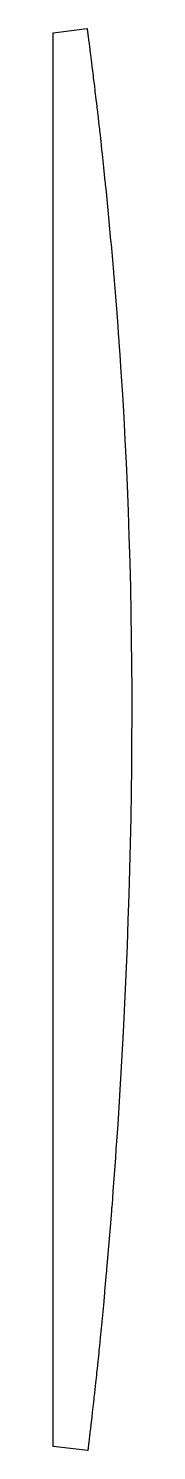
# Model space of a CAD drawing. Header units: millimetres. Extents: x -22 to 26, y -435 to 435.
import ezdxf

# ---------------------------------------------------------------- set-up
doc = ezdxf.new("R2010")
doc.units = ezdxf.units.MM
doc.layers.get('0').update_dxf_attribs({"lineweight": 30})

msp = doc.modelspace()

# ---------------------------------------------------------------- linework, layer by layer
at = {"color": 7, "lineweight": 30, "true_color": 0xffffff, "extrusion": (0, 0, -1)}
msp.add_lwpolyline([(1.32, -435), (22.43, -432.43), (22.43, -432.43), (22.43, 432.25), (22.43, 432.25), (1.78, 435), (1.78, 435), (1.78, 434.97), (1.77, 434.89), (1.75, 434.74), (1.72, 434.54), (1.69, 434.29), (1.65, 433.97), (1.65, 433.97), (1.61, 433.7), (1.57, 433.4), (1.57, 433.4), (1.53, 433.06), (1.48, 432.7), (1.48, 432.7), (1.41, 432.16), (1.33, 431.56), (1.25, 430.91), (1.25, 430.91), (1.16, 430.2), (1.06, 429.44), (0.95, 428.62), (0.84, 427.75), (0.72, 426.82), (0.59, 425.84), (0.59, 425.84), (0.57, 425.65), (0.57, 425.65), (0.54, 425.46), (0.54, 425.46), (0.49, 425.08), (0.49, 425.08), (0.39, 424.28), (0.39, 424.28), (0.29, 423.45), (0.18, 422.6), (0.18, 422.6), (0.03, 421.41), (-0.13, 420.18), (-0.29, 418.89), (-0.29, 418.89), (-0.5, 417.27), (-0.71, 415.58), (-0.93, 413.82), (-1.16, 411.98), (-1.39, 410.07), (-1.39, 410.07), (-1.47, 409.46), (-1.47, 409.46), (-1.55, 408.83), (-1.55, 408.83), (-1.7, 407.57), (-1.7, 407.57), (-1.86, 406.27), (-2.02, 404.95), (-2.02, 404.95), (-2.24, 403.15), (-2.47, 401.3), (-2.7, 399.39), (-2.7, 399.39), (-2.78, 398.67), (-2.78, 398.67), (-2.87, 397.95), (-2.87, 397.95), (-3.05, 396.48), (-3.05, 396.48), (-3.22, 394.98), (-3.4, 393.46), (-3.4, 393.46), (-3.65, 391.39), (-3.9, 389.27), (-4.15, 387.11), (-4.15, 387.11), (-4.25, 386.29), (-4.25, 386.29), (-4.34, 385.47), (-4.34, 385.47), (-4.53, 383.81), (-4.53, 383.81), (-4.73, 382.12), (-4.92, 380.41), (-4.92, 380.41), (-5.19, 378.09), (-5.46, 375.73), (-5.73, 373.33), (-5.73, 373.33), (-5.83, 372.42), (-5.83, 372.42), (-5.93, 371.49), (-5.93, 371.49), (-6.14, 369.64), (-6.14, 369.64), (-6.35, 367.76), (-6.56, 365.86), (-6.56, 365.86), (-6.84, 363.29), (-7.12, 360.69), (-7.41, 358.05), (-7.41, 358.05), (-7.62, 356.04), (-7.84, 354.01), (-7.84, 354.01), (-8.27, 349.9), (-8.27, 349.9), (-8.71, 345.71), (-9.15, 341.45), (-9.15, 341.45), (-9.2, 340.92), (-9.2, 340.92), (-9.26, 340.38), (-9.26, 340.38), (-9.37, 339.31), (-9.37, 339.31), (-9.59, 337.15), (-9.59, 337.15), (-10.02, 332.79), (-10.02, 332.79), (-10.46, 328.36), (-10.9, 323.87), (-10.9, 323.87), (-11.12, 321.6), (-11.34, 319.31), (-11.34, 319.31), (-11.78, 314.7), (-11.78, 314.7), (-12.21, 310.03), (-12.64, 305.31), (-12.64, 305.31), (-12.7, 304.71), (-12.7, 304.71), (-12.75, 304.12), (-12.75, 304.12), (-12.86, 302.92), (-12.86, 302.92), (-13.08, 300.51), (-13.08, 300.51), (-13.51, 295.66), (-13.51, 295.66), (-13.93, 290.77), (-14.36, 285.83), (-14.36, 285.83), (-14.46, 284.6), (-14.46, 284.6), (-14.56, 283.37), (-14.56, 283.37), (-14.77, 280.89), (-14.77, 280.89), (-15.18, 275.93), (-15.18, 275.93), (-15.59, 270.93), (-15.98, 265.9), (-15.98, 265.9), (-16.18, 263.38), (-16.18, 263.38), (-16.37, 260.86), (-16.37, 260.86), (-16.76, 255.8), (-16.76, 255.8), (-17.51, 245.62), (-17.51, 245.62), (-17.6, 244.34), (-17.6, 244.34), (-17.69, 243.05), (-17.69, 243.05), (-17.87, 240.48), (-17.87, 240.48), (-18.23, 235.32), (-18.23, 235.32), (-18.92, 225), (-18.92, 225), (-19.8, 211.08), (-20.61, 197.16), (-21.36, 183.23), (-22.04, 169.3), (-22.66, 155.36), (-22.66, 155.36), (-23.28, 139.74), (-23.83, 124.12), (-24.29, 108.49), (-24.68, 92.85), (-24.99, 77.21), (-25.23, 61.57), (-25.39, 45.93), (-25.48, 30.28), (-25.5, 14.63), (-25.5, 14.63), (-25.45, -1.02), (-25.33, -16.68), (-25.14, -32.33), (-24.89, -47.99), (-24.57, -63.65), (-24.18, -79.31), (-23.73, -94.96), (-23.21, -110.62), (-22.63, -126.28), (-22.63, -126.28), (-21.91, -143.89), (-21.1, -161.5), (-20.23, -179.11), (-19.27, -196.71), (-19.27, -196.71), (-18.46, -210.86), (-17.59, -225), (-17.59, -225), (-16.93, -235.35), (-16.25, -245.68), (-16.25, -245.68), (-15.89, -250.82), (-15.89, -250.82), (-15.54, -255.94), (-15.54, -255.94), (-14.81, -266.12), (-14.81, -266.12), (-14.44, -271.18), (-14.44, -271.18), (-14.06, -276.21), (-14.06, -276.21), (-13.68, -281.21), (-13.3, -286.18), (-13.3, -286.18), (-13.25, -286.8), (-13.25, -286.8), (-13.2, -287.41), (-13.2, -287.41), (-13.11, -288.63), (-13.11, -288.63), (-12.91, -291.07), (-12.91, -291.07), (-12.53, -295.92), (-12.53, -295.92), (-12.14, -300.72), (-11.75, -305.49), (-11.75, -305.49), (-11.35, -310.2), (-10.96, -314.86), (-10.56, -319.47), (-10.17, -324.02), (-10.17, -324.02), (-10.12, -324.59), (-10.12, -324.59), (-10.07, -325.16), (-10.07, -325.16), (-9.97, -326.29), (-9.97, -326.29), (-9.77, -328.55), (-9.77, -328.55), (-9.37, -333.01), (-9.37, -333.01), (-8.97, -337.41), (-8.57, -341.75), (-8.57, -341.75), (-8.47, -342.82), (-8.47, -342.82), (-8.37, -343.88), (-8.37, -343.88), (-8.17, -345.99), (-8.17, -345.99), (-7.78, -350.16), (-7.78, -350.16), (-7.39, -354.25), (-7, -358.27), (-7, -358.27), (-6.81, -360.24), (-6.81, -360.24), (-6.62, -362.19), (-6.62, -362.19), (-6.43, -364.12), (-6.24, -366.03), (-6.24, -366.03), (-5.99, -368.54), (-5.74, -371.01), (-5.49, -373.45), (-5.49, -373.45), (-5.4, -374.36), (-5.4, -374.36), (-5.31, -375.26), (-5.31, -375.26), (-5.12, -377.05), (-5.12, -377.05), (-4.94, -378.82), (-4.76, -380.56), (-4.76, -380.56), (-4.52, -382.84), (-4.29, -385.09), (-4.06, -387.29), (-4.06, -387.29), (-3.97, -388.11), (-3.97, -388.11), (-3.89, -388.92), (-3.89, -388.92), (-3.72, -390.52), (-3.72, -390.52), (-3.55, -392.1), (-3.38, -393.66), (-3.38, -393.66), (-3.16, -395.69), (-2.95, -397.67), (-2.74, -399.61), (-2.74, -399.61), (-2.66, -400.32), (-2.66, -400.32), (-2.58, -401.03), (-2.58, -401.03), (-2.43, -402.41), (-2.43, -402.41), (-2.28, -403.77), (-2.13, -405.11), (-2.13, -405.11), (-1.94, -406.84), (-1.75, -408.53), (-1.57, -410.17), (-1.57, -410.17), (-1.43, -411.37), (-1.3, -412.54), (-1.3, -412.54), (-1.17, -413.68), (-1.04, -414.79), (-1.04, -414.79), (-0.88, -416.24), (-0.72, -417.63), (-0.57, -418.97), (-0.57, -418.97), (-0.54, -419.21), (-0.54, -419.21), (-0.51, -419.46), (-0.51, -419.46), (-0.45, -419.95), (-0.45, -419.95), (-0.34, -420.89), (-0.34, -420.89), (-0.24, -421.81), (-0.13, -422.7), (-0.13, -422.7), (0, -423.84), (0.12, -424.93), (0.24, -425.96), (0.24, -425.96), (0.29, -426.33), (0.29, -426.33), (0.33, -426.69), (0.33, -426.69), (0.41, -427.39), (0.41, -427.39), (0.49, -428.06), (0.57, -428.7), (0.57, -428.7), (0.66, -429.51), (0.75, -430.26), (0.83, -430.96), (0.83, -430.96), (0.89, -431.45), (0.89, -431.45), (0.95, -431.9), (0.95, -431.9), (1, -432.33), (1.04, -432.72), (1.04, -432.72), (1.1, -433.2), (1.15, -433.62), (1.19, -433.98), (1.19, -433.98), (1.21, -434.1), (1.21, -434.1), (1.22, -434.22), (1.22, -434.22), (1.25, -434.43), (1.25, -434.43), (1.27, -434.6), (1.29, -434.75), (1.29, -434.75), (1.3, -434.89), (1.31, -434.97), (1.32, -435)], dxfattribs=at)

doc.saveas('drawing.dxf')
